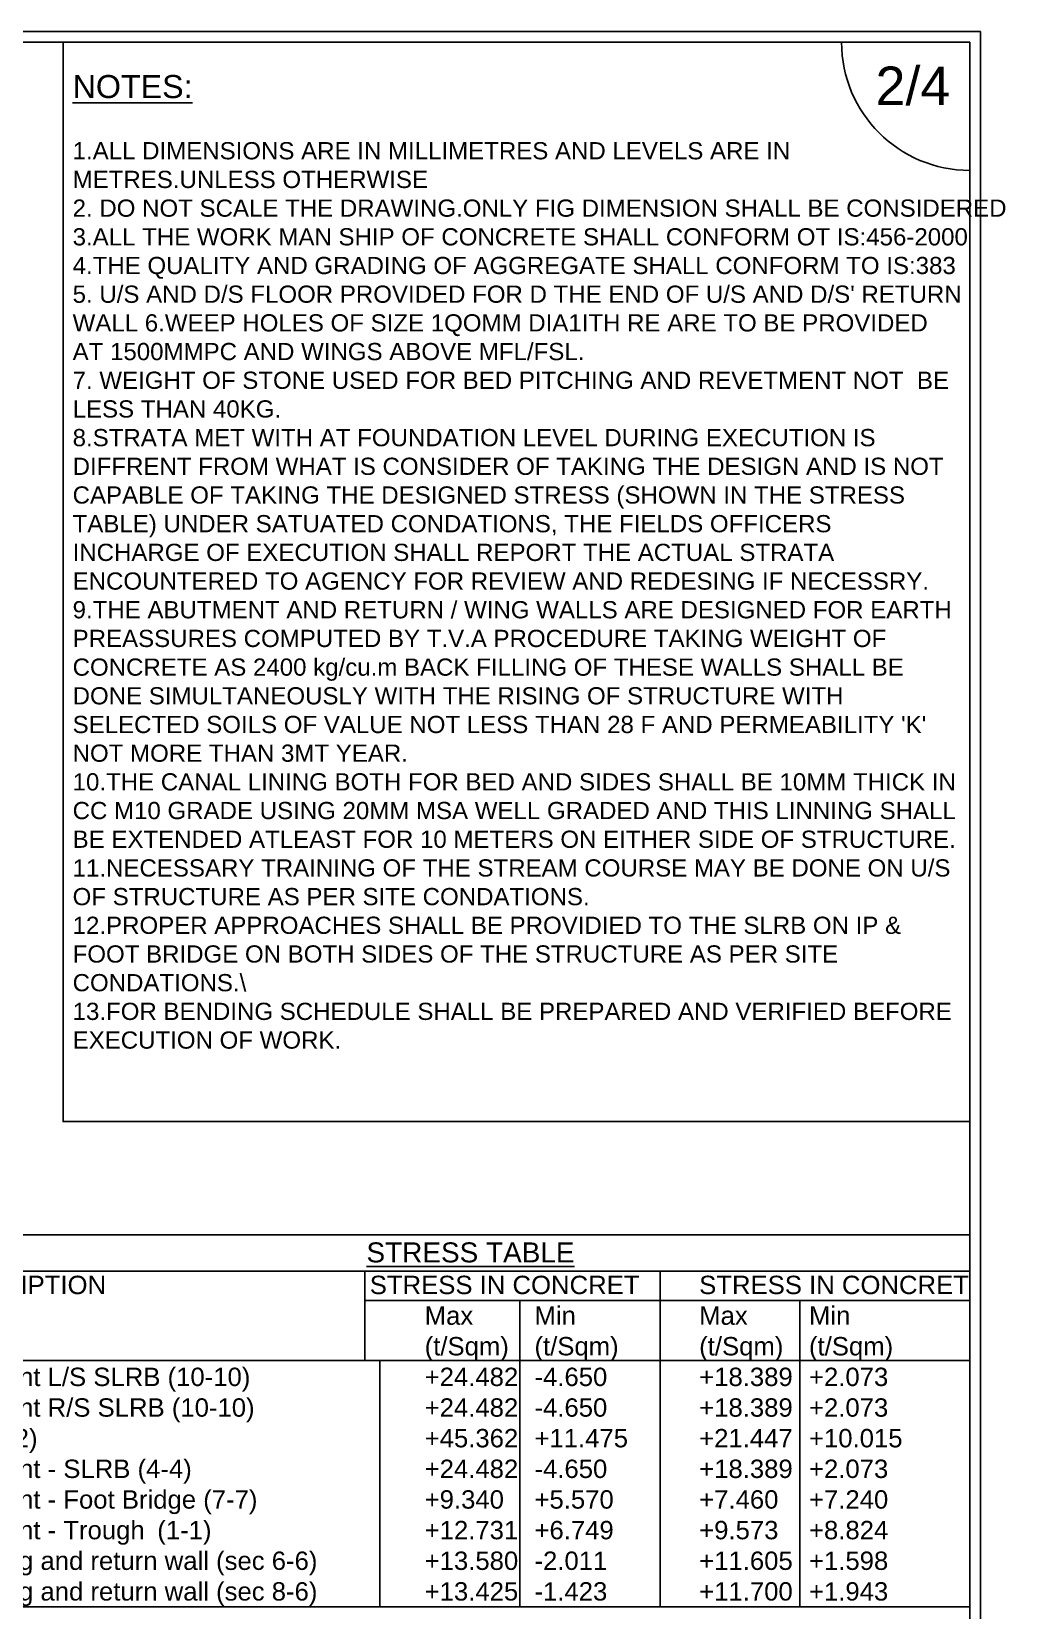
# Model space of a CAD drawing. Header units: millimetres. Extents: x 5124 to 6568637, y 2311 to 91879094.
# Drawn here: x 3565908 to 3578527, y 45943139 to 45963604 of the extents above; entities that cross this region are included whole.
import ezdxf

# ---------------------------------------------------------------- set-up
doc = ezdxf.new("R2010")
doc.units = ezdxf.units.MM
doc.header["$MEASUREMENT"] = 0
for name, color, linetype in [('DIMENSION', 7, 'Continuous'), ('DRAWING', 7, 'Continuous'), ('TEXT', 7, 'Continuous')]:
    doc.layers.add(name, color=color, linetype=linetype)
doc.styles.get("Standard").update_dxf_attribs({"font": 'arial.ttf', "height": 150})

msp = doc.modelspace()

# ---------------------------------------------------------------- linework, layer by layer
at = {"layer": 'DIMENSION'}
msp.add_lwpolyline([(3578064.3, 45963465.3), (3566317.2, 45963465.3), (3566317.2, 45949476.1), (3578064.3, 45949476.1)], close=True, dxfattribs=at)
at = {"layer": 'DRAWING'}
for points in [[(3536025.3, 45963604.1), (3578203.1, 45963604.1), (3578203.1, 45932836.7), (3536025.3, 45932836.7)], [(3536164.1, 45963465.3), (3578064.3, 45963465.3), (3578064.3, 45932975.5), (3536164.1, 45932975.5)]]:
    msp.add_lwpolyline(points, close=True, dxfattribs=at)
msp.add_lwpolyline([(3563577.1, 45943185.6), (3578064.3, 45943185.6)], dxfattribs=at)
msp.add_arc((3578064.3, 45963465.3), 1660.6, 180, 270, dxfattribs=at)
at = {"layer": 'TEXT'}
for points in [[(3563577.1, 45943185.6), (3563577.1, 45948006.9), (3578064.3, 45948006.9), (3578064.3, 45943185.6)], [(3563577.1, 45947537.8), (3578064.3, 45947537.8)], [(3570226.1, 45947537.8), (3570226.1, 45946377)], [(3574054.9, 45947537.8), (3574051.5, 45943185.6)], [(3570226.1, 45947154.2), (3578064.3, 45947154.2)], [(3572235.9, 45947154.2), (3572235.9, 45943185.6)], [(3575863.1, 45947154.2), (3575863.1, 45943185.6)], [(3570420.6, 45946377), (3570420.6, 45943185.6)]]:
    msp.add_lwpolyline(points, dxfattribs=at)
msp.add_lwpolyline([(3563577.1, 45948006.9), (3578064.3, 45948006.9), (3578064.3, 45946377), (3563577.1, 45946377)], close=True, dxfattribs=at)

# ---------------------------------------------------------------- texts
at = {"layer": 'DRAWING', "attachment_point": 1}
for s, insert, char_height, width in [("{\\H1.3398x;\\LNOTES:  }\\P\\P1.ALL DIMENSIONS ARE IN MILLIMETRES AND LEVELS ARE IN METRES.UNLESS OTHERWISE \\P2. DO NOT SCALE THE DRAWING.ONLY FIG DIMENSION SHALL BE CONSIDERED \\P3.ALL THE WORK MAN SHIP OF CONCRETE SHALL CONFORM OT IS:456-2000\\P4.THE QUALITY AND GRADING OF AGGREGATE SHALL CONFORM TO IS:383\\P5. U/S AND D/S FLOOR PROVIDED FOR D THE END OF U/S AND D/S' RETURN WALL 6.WEEP HOLES OF SIZE 1QOMM DIA1ITH RE ARE TO BE PROVIDED AT 1500MMPC AND WINGS ABOVE MFL/FSL.\\P7. WEIGHT OF STONE USED FOR BED PITCHING AND REVETMENT NOT  BE LESS THAN 40KG. \\P8.STRATA MET WITH AT FOUNDATION LEVEL DURING EXECUTION IS DIFFRENT FROM WHAT IS CONSIDER OF TAKING THE DESIGN AND IS NOT CAPABLE OF TAKING THE DESIGNED STRESS (SHOWN IN THE STRESS TABLE) UNDER SATUATED CONDATIONS, THE FIELDS OFFICERS INCHARGE OF EXECUTION SHALL REPORT THE ACTUAL STRATA ENCOUNTERED TO AGENCY FOR REVIEW AND REDESING IF NECESSRY. \\P9.THE ABUTMENT AND RETURN / WING WALLS ARE DESIGNED FOR EARTH PREASSURES COMPUTED BY T.V.A PROCEDURE TAKING WEIGHT OF CONCRETE AS 2400 kg/cu.m BACK FILLING OF THESE WALLS SHALL BE DONE SIMULTANEOUSLY WITH THE RISING OF STRUCTURE WITH SELECTED SOILS OF VALUE NOT LESS THAN 28 F AND PERMEABILITY 'K' NOT MORE THAN 3MT YEAR.\\P10.THE CANAL LINING BOTH FOR BED AND SIDES SHALL BE 10MM THICK IN CC M10 GRADE USING 20MM MSA WELL GRADED AND THIS LINNING SHALL BE EXTENDED ATLEAST FOR 10 METERS ON EITHER SIDE OF STRUCTURE.\\P11.NECESSARY TRAINING OF THE STREAM COURSE MAY BE DONE ON U/S OF STRUCTURE AS PER SITE CONDATIONS.\\P12.PROPER APPROACHES SHALL BE PROVIDIED TO THE SLRB ON IP & FOOT BRIDGE ON BOTH SIDES OF THE STRUCTURE AS PER SITE CONDATIONS.\\\\\\P13.FOR BENDING SCHEDULE SHALL BE PREPARED AND VERIFIED BEFORE EXECUTION OF WORK.", (3566439.8, 45963041.1), 223.0608, 11510.769), ('\\pi5756.3;{\\H1.4574x;      \\LSTRESS TABLE\\P\\pi0;\\H0.91933x;\\lSl^IDESCRIPTION^I^I^I^I^ISTRESS IN CONCRET^I^ISTRESS IN CONCRET\\PNo.^I^I^I^I^I^I^I^I^I^IMax^I^IMin^I^I^IMax^I^IMin\\P^I^I^I^I^I^I^I^I^I^I(t/Sqm)^I(t/Sqm)^I^I(t/Sqm)^I(t/Sqm)\\P1.^IAbutment L/S SLRB (10-10)^I^I^I^I+24.482^I-4.650^I^I+18.389^I+2.073\\P\\H0.99998x;2.^IAbutment R/S SLRB (10-10)^I^I^I^I+24.482^I-4.650^I^I+18.389^I+2.073\\P3.^IPier (2-2)^I^I^I^I^I^I^I^I+45.362^I+11.475^I^I+21.447^I+10.015\\P\\H0.99998x;4.^IAbutment - SLRB (4-4)^I^I^I^I^I+24.482^I-4.650^I^I+18.389^I+2.073\\P\\H0.99998x;5.^IAbutment - Foot Bridge (7-7)^I^I^I^I+9.340^I+5.570^I^I+7.460^I+7.240\\P6.^IAbutment - Trough^I (1-1)^I\\H0.99996x;^I^I^I+12.731^I+6.749^I^I+9.573^I+8.824\\P7.^IU/S wing and return wall (sec 6-6)^I^I+13.580^I-2.011^I^I+11.605^I+1.598\\P8.^ID/S wing and return wall (sec 8-6)\\H0.99996x;^I^I+13.425^I-1.423^I^I+11.700^I+1.943}', (3563887.3, 45947909.4), 177.852, 14793.196)]:
    msp.add_mtext(s, dxfattribs=dict(at, insert=insert, char_height=char_height, width=width))
at = {"layer": 'TEXT'}
msp.add_text('2/4', height=500, dxfattribs=at).set_placement((3576842.9, 45962650.5))

doc.saveas('drawing.dxf')
